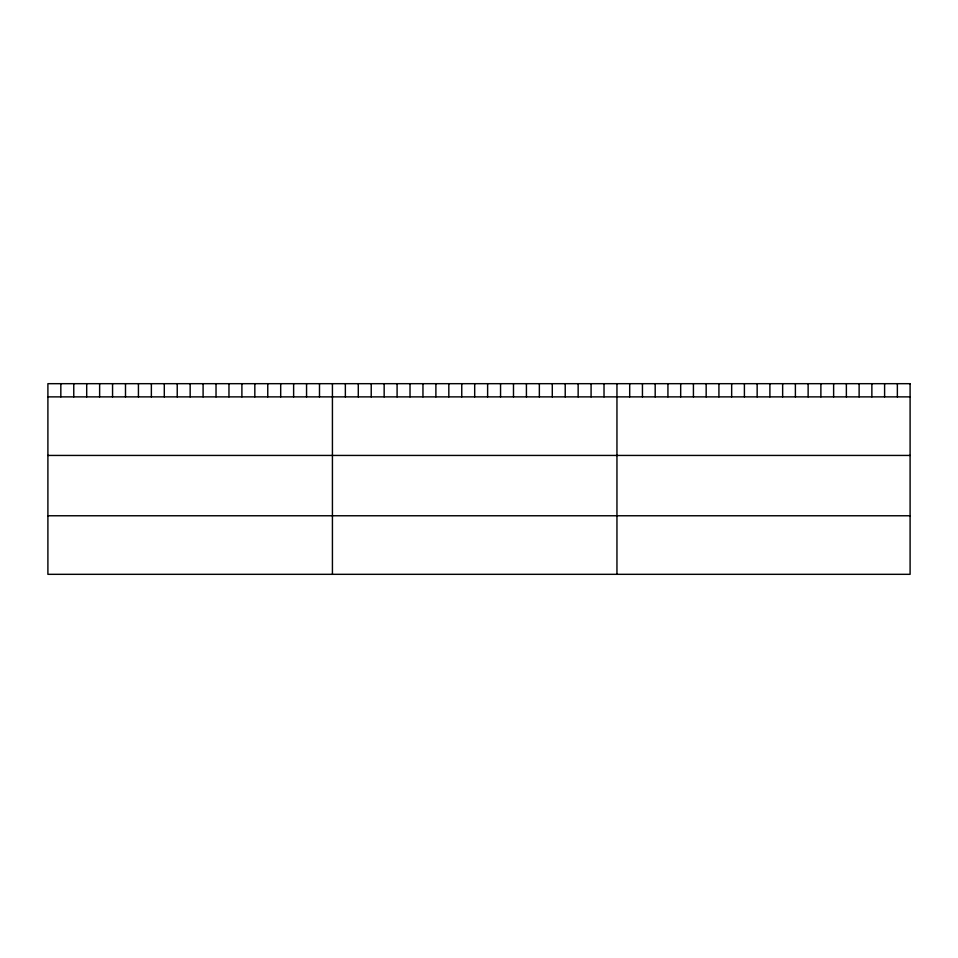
<?xml version="1.0" encoding="UTF-8"?>
<svg xmlns="http://www.w3.org/2000/svg" width="958" height="958" viewBox="0 0 958 958"><rect width="100%" height="100%" fill="white"/><g stroke="black" fill="none" stroke-linecap="round" stroke-linejoin="round"><path stroke-width="1.44" d="M47.9 396.875L910.1 396.875M47.9 455.433L910.1 455.433M47.9 515.763L910.1 515.763M897.359 383.679L897.359 396.875M884.605 383.679L884.605 396.875M871.864 383.679L871.864 396.875M859.122 383.679L859.122 396.875M846.369 383.679L846.369 396.875M833.628 383.679L833.628 396.875M820.886 383.679L820.886 396.875M808.133 383.679L808.133 396.875M795.391 383.679L795.391 396.875M782.65 383.679L782.65 396.875M769.897 383.679L769.897 396.875M757.155 383.679L757.155 396.875M744.402 383.679L744.402 396.875M731.661 383.679L731.661 396.875M718.919 383.679L718.919 396.875M706.166 383.679L706.166 396.875M693.424 383.679L693.424 396.875M680.683 383.679L680.683 396.875M667.93 383.679L667.93 396.875M655.188 383.679L655.188 396.875M642.447 383.679L642.447 396.875M629.693 383.679L629.693 396.875M616.952 383.679L616.952 574.321M604.019 383.679L604.019 396.875M591.086 383.679L591.086 396.875M578.153 383.679L578.153 396.875M565.22 383.679L565.22 396.875M552.287 383.679L552.287 396.875M539.354 383.679L539.354 396.875M526.421 383.679L526.421 396.875M513.488 383.679L513.488 396.875M500.555 383.679L500.555 396.875M487.622 383.679L487.622 396.875M474.689 383.679L474.689 396.875M461.756 383.679L461.756 396.875M448.823 383.679L448.823 396.875M435.89 383.679L435.89 396.875M422.957 383.679L422.957 396.875M410.024 383.679L410.024 396.875M397.091 383.679L397.091 396.875M384.158 383.679L384.158 396.875M371.225 383.679L371.225 396.875M358.292 383.679L358.292 396.875M345.359 383.679L345.359 396.875M332.426 383.679L332.426 574.321M319.493 383.679L319.493 396.875M306.56 383.679L306.56 396.875M293.627 383.679L293.627 396.875M280.694 383.679L280.694 396.875M267.761 383.679L267.761 396.875M254.828 383.679L254.828 396.875M241.895 383.679L241.895 396.875M228.962 383.679L228.962 396.875M216.029 383.679L216.029 396.875M203.096 383.679L203.096 396.875M190.163 383.679L190.163 396.875M177.23 383.679L177.23 396.875M164.297 383.679L164.297 396.875M151.364 383.679L151.364 396.875M138.431 383.679L138.431 396.875M125.498 383.679L125.498 396.875M112.565 383.679L112.565 396.875M99.632 383.679L99.632 396.875M86.699 383.679L86.699 396.875M73.766 383.679L73.766 396.875M60.833 383.679L60.833 396.875M910.1 383.679L47.9 383.679L47.9 574.321L910.1 574.321L910.1 383.679"/></g></svg>
